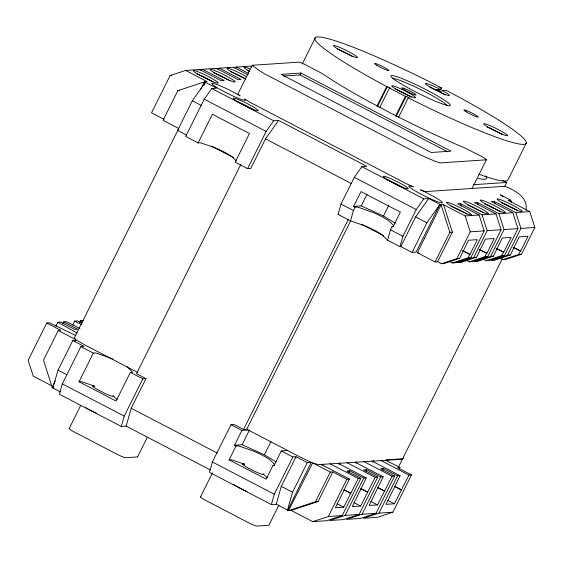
<?xml version="1.0" encoding="UTF-8"?>
<svg xmlns="http://www.w3.org/2000/svg" width="563" height="563" viewBox="0 0 563 563"><rect width="100%" height="100%" fill="white"/><g stroke="black" fill="none" stroke-linecap="round" stroke-linejoin="round"><path stroke-width="0.84" d="M525.955 210.055C528.488 197.212 514.568 190.146 504.814 186.29L425.529 191.596L420.399 189.78A18.776 1.9 26.5 0 1 442.398 202.715A18.776 1.9 26.5 0 1 419.041 193.074A18.776 1.9 26.5 0 1 413.348 186.867L406.064 183.566L250.239 102.445L244.609 99.032A18.776 1.9 26.5 0 1 227.881 93.564A18.776 1.9 26.5 0 1 213.11 83.352A18.776 1.9 26.5 0 1 240.155 95.949L237.931 93.937L252.217 65.28L298.679 62.169A8.586 0.866 26.5 0 1 305.871 64.956L321.023 72.93L337.23 83.282A120.172 12.147 26.5 0 0 465.137 148.097L482.343 156.824A8.586 0.866 26.5 0 1 486.277 159.822L439.816 162.932L434.685 161.117L420.357 154.902L264.533 73.788L258.903 70.368L252.217 65.28M51.719 385.768L33.231 376.14L28.15 360.257L46.729 323L60.797 330.326L58.263 330.495L43.499 360.109L52.225 387.541L52.809 387.942L58.031 370.158L72.803 340.545L76.772 340.277L85.344 345.21L137.358 372.291M72.803 340.545L84.056 346.4L80.889 346.611L62.31 383.875L59.397 394.227L121.305 426.451L126.161 426.128L210.428 469.992M121.305 426.451L124.219 416.099L142.798 378.843L145.965 378.632L131.2 408.245L126.161 426.128M287.679 510.212L311.269 462.35L301.085 457.522L246.763 429.245L243.596 429.456L234.138 424.53L230.971 424.741L212.392 461.998L209.478 472.35L271.38 504.582L276.236 504.251L288.601 510.592L291.177 510.416L318.046 501.542L332.817 471.928L346.885 479.254L349.419 479.085L335.393 507.727L343.733 507.164L358.286 478.487L360.82 478.318L342.241 515.581L326.688 520.719L312.754 521.648L291.177 510.416M449.302 261.499L452.49 262.963L455.291 262.78L470.844 257.643L484.18 230.893L479.106 215.01L465.172 215.946L443.595 204.714L439.787 204.58L416.057 252.175L412.088 252.442L400.828 246.587L399.983 246.643L387.555 240.169L382.235 235.045A11.809 1.196 26.5 0 0 374.311 230.176A11.809 1.196 26.5 0 0 363.853 225.474L350.51 220.886L338.082 214.412L340.995 204.059L354.331 177.31L361.896 166.648L366.752 166.324L278.579 120.426L273.724 120.749L211.815 88.518L204.256 99.187L185.677 136.443L198.106 142.911L200.428 142.756L213.771 147.344A11.809 1.196 26.5 0 1 224.229 152.045A11.809 1.196 26.5 0 1 232.153 156.915L236.298 160.905M350.51 220.886L353.423 210.527L355.091 207.184L357.414 207.029L370.834 211.646A11.802 1.189 26.5 0 1 381.214 216.319A11.802 1.189 26.5 0 1 389.11 221.16L393.868 225.749M271.38 504.582L274.301 494.223L292.873 456.966L296.039 456.755L307.299 462.617L311.269 462.35M276.236 504.251L281.275 486.369L296.039 456.755M287.545 509.944L292.535 492.231L307.299 462.617M387.555 240.169L390.476 229.817L392.144 226.474L393.692 226.368M399.983 246.643L402.904 236.284L416.24 209.542L423.798 198.873L428.654 198.549L440.097 204.503M200.083 70.115L202.539 69.305L224.109 80.53L221.153 80.734L199.584 69.502L185.649 70.431L170.089 75.569L151.51 112.832L164.1 119.384M55.934 326.125L57.862 322.254L60.663 322.064L74.731 329.39L77.687 329.193L63.612 321.867L62.845 323.422M185.649 70.431L207.219 81.663L204.643 81.839L177.817 90.706L163.052 120.32L178.401 128.315M72.824 324.999L74.752 321.121L77.546 320.938L81.994 323.246M79.728 322.289L80.502 320.741L83.303 320.551M204.643 81.839L205.291 82.508L192.356 100.756L177.584 130.37L186.592 135.057M178.837 128.294L74.443 337.68L75.914 339.686L75.139 341.241M52.183 387.281L55.301 381.038M200.935 88.94L204.432 81.916M53.042 387.872L53.823 386.309M203.736 85.632L205.291 82.508M126.386 366.295A11.809 1.196 26.5 0 1 127.372 367.09L132.692 372.213L130.37 372.368L116.077 401.032L79.031 381.742L93.317 353.085L95.64 352.931L108.983 357.519A11.809 1.196 26.5 0 1 113.163 359.194M198.106 142.911L212.392 114.254L249.444 133.544L235.158 162.2L247.586 168.668L250.753 168.457L265.518 138.843L278.579 120.426M69.15 428.591L80.741 405.353M240.894 164.319L136.499 373.705L145.965 378.632M247.586 168.668L266.158 131.411L273.724 120.749M302.247 63.964L315.484 37.425M283.625 76.04L300.016 74.942L300.973 73.035L451.047 151.158L431.202 152.489L281.127 74.365L300.973 73.035M137.618 456.769L147.274 437.409M376.971 106.09L386.697 86.575L390.229 87.99L389.455 88.046L379.729 107.561M377.301 106.822L387.414 86.526M200.47 496.953L212.441 472.941M395.669 115.858L405.402 96.343L406.176 96.294L408.991 97.758L408.274 97.807L398.541 117.322M396.056 116.59L406.176 96.294M274.793 464.581L270.036 459.992A11.802 1.189 26.5 0 0 262.14 455.15A11.802 1.189 26.5 0 0 251.752 450.477L238.339 445.861L236.017 446.016L234.518 445.242L241.9 430.428L248.234 430.005M355.091 207.184L353.592 206.41L360.974 191.596L400.37 212.11L392.988 226.917L392.144 226.474M243.596 429.456L348.384 219.281M274.61 465.2L273.062 465.305L266.158 479.155L229.106 459.872L236.017 446.016M246.763 429.245L350.77 220.647M234.518 445.242L242.118 444.728L249.113 430.702M353.592 206.41L361.193 205.896L367.02 194.207M439.006 91.621L440.182 89.264L443.271 90.875M440.702 89.447L441.476 87.884A118.026 11.929 26.5 0 0 318.447 36.912A118.026 11.929 26.5 0 0 386.697 86.575M276.299 462.068L264.371 454.813L270.979 441.561M395.374 223.237L383.452 215.981L388.892 205.073M287.63 450.513L281.296 450.942L273.914 465.749L273.062 465.305M400.828 246.587L415.593 216.966L428.654 198.549M278.981 504.99L268.938 525.131A8.586 0.866 26.5 0 1 268.755 525.293L256.932 526.088A8.586 0.866 26.5 0 1 247.741 522.295L206.466 500.81A8.586 0.866 26.5 0 1 200.653 496.784M412.088 252.442L426.853 222.828L439.787 204.58M288.601 510.592L312.627 462.906L318.32 464.63L401.595 459.288A64.379 6.503 26.5 0 0 402.953 458.071L398.337 467.332M462.343 250.648L469.978 254.469L477.361 239.655L468.493 240.253L459.711 258.389L444.151 263.526L441.357 263.709L437.599 261.76L435.065 261.929L417.415 252.738L441.019 204.883M322.184 465.587L322.965 464.032M288.896 510.5L315.512 501.71L330.284 472.097L332.817 471.928M435.065 261.929L449.837 232.315L441.146 205.143M473.729 184.08A8.586 0.866 26.5 0 1 473.891 184.664L471.984 188.485A8.586 0.866 26.5 0 0 472.167 188.324M474.074 184.502L486.46 159.66M437.599 261.76L452.37 232.139L443.595 204.714M339.074 464.454L339.855 462.899M348.926 472.357L349.7 470.795L363.775 478.121L366.309 477.952L352.283 506.594L360.623 506.038L375.176 477.361L377.71 477.192L359.131 514.448L343.571 519.586L329.644 520.515L345.196 515.377L359.131 514.448M312.754 521.648L328.306 516.51L346.885 479.254M441.357 263.709L456.91 258.572L470.246 231.822L465.172 215.946M355.964 463.328L356.738 461.766M452.49 262.963L468.05 257.826L469.718 254.483M526.292 143.072L508.009 179.759A118.026 11.929 26.5 0 1 478.951 174.234M504.814 186.29L506.721 182.468L502.703 180.371M365.816 471.224L366.59 469.669L380.665 476.995L383.199 476.819L369.173 505.461L377.513 504.905L392.066 476.228L394.6 476.059L376.021 513.315L360.461 518.453L346.526 519.389L362.086 514.251L376.021 513.315M345.196 515.377L363.775 478.121M456.741 261.795L458.247 262.576L473.8 257.439L487.136 230.696L482.062 214.813L460.485 203.581L457.529 203.778L479.106 215.01M372.854 462.195L373.628 460.64M458.247 262.576L461.041 262.393L476.601 257.256L485.383 239.12L494.251 238.529L486.868 253.336L479.233 249.515M466.192 260.373L469.38 261.837L484.94 256.7L486.601 253.35M469.38 261.837L472.174 261.647L487.734 256.51L501.07 229.76L495.996 213.884L474.419 202.652L477.375 202.455L498.952 213.68L512.879 212.751L517.96 228.627L504.624 255.377L489.064 260.514L486.27 260.704L483.082 259.24M382.706 470.098L383.48 468.536L397.555 475.862L400.089 475.693L386.063 504.335L394.403 503.772L408.956 475.095L411.49 474.926L392.911 512.189L377.351 517.327L363.416 518.256L378.976 513.118L392.911 512.189M362.086 514.251L380.665 476.995M473.631 260.669L475.13 261.45L490.69 256.313L504.026 229.563L498.952 213.68M475.13 261.45L477.931 261.26L493.491 256.123L502.273 237.994L511.141 237.396L503.758 252.203L496.123 248.389M486.27 260.704L501.83 255.567L503.491 252.224M502.259 258.896L403.192 457.592A64.379 6.503 26.5 0 1 401.834 458.81L386 459.872L385.761 460.351L399.948 467.438L399.174 468.993M378.976 513.118L397.555 475.862M490.521 259.536L492.02 260.317L507.58 255.18L520.916 228.43L515.835 212.554L494.265 201.322L491.309 201.519L512.879 212.751M492.02 260.317L494.821 260.134L510.374 254.997L519.163 236.861L528.031 236.263L520.648 251.077L513.013 247.256M499.972 258.107L503.16 259.571L518.713 254.434L520.381 251.091M503.16 259.571L505.954 259.388L521.514 254.251L534.85 227.501L529.769 211.618L508.199 200.386L510.732 200.217L511.528 202.715M440.182 89.264L436.107 89.953A11.267 1.14 26.5 0 0 429.717 87.138M197.944 70.044L199.584 69.502M214.834 68.911L216.474 68.369L238.043 79.601L240.999 79.404L219.429 68.172L216.966 68.982M233.856 67.856L236.312 67.039L250.246 66.11L251.788 66.913M202.539 69.305L216.474 68.369M219.429 68.172L233.356 67.236L248.001 74.858M170.089 75.569L171.835 75.456M177.817 90.706L179.506 90.594M211.815 88.518L216.671 88.194L205.228 82.24M441.476 87.884L437.74 88.138A13.413 1.358 26.5 0 0 426.261 84.541A13.413 1.358 26.5 0 0 445.748 94.683A13.413 1.358 26.5 0 0 442.377 90.552L446.114 90.298A118.026 11.929 26.5 0 1 524.632 144.248A118.026 11.929 26.5 0 1 408.274 97.807M473.891 184.664L506.721 182.468M338.082 214.412L338.926 214.355M482.062 214.813L495.996 213.884M515.835 212.554L529.769 211.618M449.837 232.315L452.37 232.139M470.246 231.822L484.18 230.893M487.136 230.696L501.07 229.76M504.026 229.563L517.96 228.627M520.916 228.43L534.85 227.501M456.91 258.572L459.711 258.389M468.05 257.826L470.844 257.643M473.8 257.439L476.601 257.256M484.94 256.7L487.734 256.51M490.69 256.313L493.491 256.123M501.83 255.567L504.624 255.377M507.58 255.18L510.374 254.997M518.713 254.434L521.514 254.251M46.729 323L49.523 322.81L75.78 335.492M63.612 321.867L66.413 321.684L79.918 328.518M79.031 381.742L81.353 381.587L94.767 386.204A11.802 1.189 26.5 0 0 100.51 391.186A11.802 1.189 26.5 0 0 113.05 395.719L117.21 399.73M229.106 459.872L231.428 459.718L244.849 464.327A11.802 1.189 26.5 0 0 250.591 469.317A11.802 1.189 26.5 0 0 263.125 473.849L267.291 477.853M349.7 470.795L346.745 470.999L360.82 478.318M366.59 469.669L363.635 469.866L377.71 477.192M383.48 468.536L380.525 468.733L394.6 476.059M399.948 467.438L397.415 467.607L411.49 474.926M315.512 501.71L318.046 501.542M328.306 516.51L342.241 515.581M417.415 252.738L419.041 253.23M361.193 205.896L383.452 215.981M242.118 444.728L264.371 454.813M436.768 89.489L441.406 91.91L441.209 92.606A11.267 1.14 26.5 0 1 445.051 94.943M300.016 74.942L447.761 151.855M510.732 200.217L500.416 194.847A16.095 15.778 86.2 0 1 503.188 196.684M236.312 67.039L248.642 73.457M361.896 166.648L423.798 198.873M513.737 247.481L520.648 251.077M496.847 248.607L503.758 252.203M204.256 99.187L266.158 131.411M354.331 177.31L416.24 209.542M479.965 249.74L486.868 253.336M192.356 100.756L201.357 105.443M265.518 138.843L351.347 183.524M415.593 216.966L426.853 222.828M463.075 250.873L469.978 254.469M340.995 204.059L353.423 210.527M390.476 229.817L402.904 236.284M211.484 146.155L233.694 157.717M361.545 224.271L383.762 235.834M380.813 460.45L408.956 475.095M371.946 461.041L400.089 475.693M363.923 461.583L392.066 476.228M355.056 462.174L383.199 476.819M80.502 320.741L82.726 321.895M394.663 486.312L401.567 489.909M394.67 486.467L401.306 489.923M347.033 462.709L375.176 477.361M74.752 321.121L81.382 324.577M338.166 463.307L366.309 477.952M377.773 487.438L384.684 491.035M377.787 487.6L384.416 491.056M330.143 463.842L358.286 478.487M57.862 322.254L77.166 333.007M321.276 464.433L349.419 479.085M387.766 500.324L394.403 503.772M58.263 330.495L75.914 339.686M312.627 462.906L330.284 472.097M360.883 488.571L367.794 492.168M360.897 488.733L367.526 492.182M80.889 346.611L93.317 353.085M130.37 372.368L142.798 378.843M230.971 424.741L241.9 430.428M281.296 450.942L292.873 456.966M370.876 501.45L377.513 504.905M343.993 489.704L350.904 493.301M344.007 489.859L350.636 493.315M353.986 502.583L360.623 506.038M337.096 503.716L343.733 507.164M58.031 370.158L67.039 374.845M131.2 408.245L217.029 452.926M281.275 486.369L292.535 492.231M62.31 383.875L124.219 416.099M212.392 461.998L274.301 494.223M52.809 387.942L60.438 391.911M494.265 201.322L495.06 203.813M477.375 202.455L478.17 204.946M460.485 203.581L461.28 206.079M247.108 491.598A13.948 1.407 26.5 0 1 235.524 485.623M234.912 485.25A13.948 1.407 26.5 0 1 233.441 484.328M501.598 202.673A11.802 1.189 26.5 0 1 517.657 210.851M450.928 206.065A11.802 1.189 26.5 0 1 466.987 214.243M467.818 204.932A11.802 1.189 26.5 0 1 483.877 213.11M405.402 96.343A118.026 11.929 26.5 0 1 389.455 88.046M392.425 78.398A31.113 3.146 26.5 0 1 420.941 89.693A31.113 3.146 26.5 0 1 447.282 105.724M485.855 176.022A98.18 9.923 26.5 0 1 477.98 178.422M395.944 89.404A11.267 1.14 26.5 0 1 411.272 97.209M487.248 127.104A11.267 1.14 26.5 0 1 502.696 134.803M337.167 48.981A11.267 1.14 26.5 0 1 352.621 56.673M96.4 413.186A13.948 1.407 26.5 0 1 85.449 407.499M249.902 71.543A13.948 1.407 26.5 0 1 249.733 68.792M245.503 78.869A13.948 1.407 26.5 0 1 229.584 70.6A13.948 1.407 26.5 0 1 230.52 69.017A13.948 1.407 26.5 0 1 246.728 76.8M69.333 428.429A8.586 0.866 26.5 0 0 75.146 432.447L116.421 453.933A8.586 0.866 26.5 0 0 125.612 457.726L137.435 456.931A8.586 0.866 26.5 0 0 137.273 456.354M484.708 203.799A11.802 1.189 26.5 0 1 500.767 211.977M387.731 179.984A11.802 1.189 26.5 0 1 403.263 187.81M197.022 73.985A11.802 1.189 26.5 0 1 213.208 82.05M236.995 101.614A11.802 1.189 26.5 0 1 253.709 110.038M213.905 72.852A11.802 1.189 26.5 0 1 230.098 80.917M230.795 71.726A11.802 1.189 26.5 0 1 245.742 79.003M247.685 70.593A11.802 1.189 26.5 0 1 249.05 71.107M439.921 91.1L438.732 91.276L436.107 89.953L438.359 90.291L438.732 91.276L441.209 92.606L439.921 91.1M450.534 205.629A13.948 1.407 26.5 0 0 471.196 214.989A13.948 1.407 26.5 0 0 455.284 205.305A13.948 1.407 26.5 0 0 450.534 205.629M467.417 204.496A13.948 1.407 26.5 0 0 488.086 213.856A13.948 1.407 26.5 0 0 472.174 204.179A13.948 1.407 26.5 0 0 467.417 204.496M395.543 88.877A13.413 1.358 26.5 0 0 415.417 97.878A13.413 1.358 26.5 0 0 400.117 88.574A13.413 1.358 26.5 0 0 395.543 88.877M337.392 48.685A13.413 1.358 26.5 0 0 357.266 57.686A13.413 1.358 26.5 0 0 341.966 48.376A13.413 1.358 26.5 0 0 337.392 48.685M400.377 83.458A33.259 3.364 26.5 0 0 449.661 105.781A33.259 3.364 26.5 0 0 411.708 82.698A33.259 3.364 26.5 0 0 400.377 83.458M376.823 65.259A8.044 0.816 26.5 0 0 388.744 70.664A8.044 0.816 26.5 0 0 379.561 65.076A8.044 0.816 26.5 0 0 376.823 65.259M404.079 89.686A8.044 0.816 26.5 0 0 416.008 95.084A8.044 0.816 26.5 0 0 406.824 89.503A8.044 0.816 26.5 0 0 404.079 89.686M466.178 111.777A8.044 0.816 26.5 0 0 478.1 117.174A8.044 0.816 26.5 0 0 468.916 111.594A8.044 0.816 26.5 0 0 466.178 111.777M487.474 126.809A13.413 1.358 26.5 0 0 507.347 135.81A13.413 1.358 26.5 0 0 492.041 126.506A13.413 1.358 26.5 0 0 487.474 126.809M214.158 72.655A13.948 1.407 26.5 0 0 234.827 82.022A13.948 1.407 26.5 0 0 218.916 72.338A13.948 1.407 26.5 0 0 214.158 72.655M197.275 73.788A13.948 1.407 26.5 0 0 217.937 83.148A13.948 1.407 26.5 0 0 202.026 73.472A13.948 1.407 26.5 0 0 197.275 73.788M237.248 101.424A13.948 1.407 26.5 0 0 257.917 110.784A13.948 1.407 26.5 0 0 242.006 101.101A13.948 1.407 26.5 0 0 237.248 101.424M387.33 179.548A13.948 1.407 26.5 0 0 407.999 188.908A13.948 1.407 26.5 0 0 392.08 179.231A13.948 1.407 26.5 0 0 387.33 179.548M484.307 203.363A13.948 1.407 26.5 0 0 504.976 212.73A13.948 1.407 26.5 0 0 489.064 203.046A13.948 1.407 26.5 0 0 484.307 203.363M501.197 202.237A13.948 1.407 26.5 0 0 521.866 211.597A13.948 1.407 26.5 0 0 505.954 201.92A13.948 1.407 26.5 0 0 501.197 202.237"/></g></svg>
